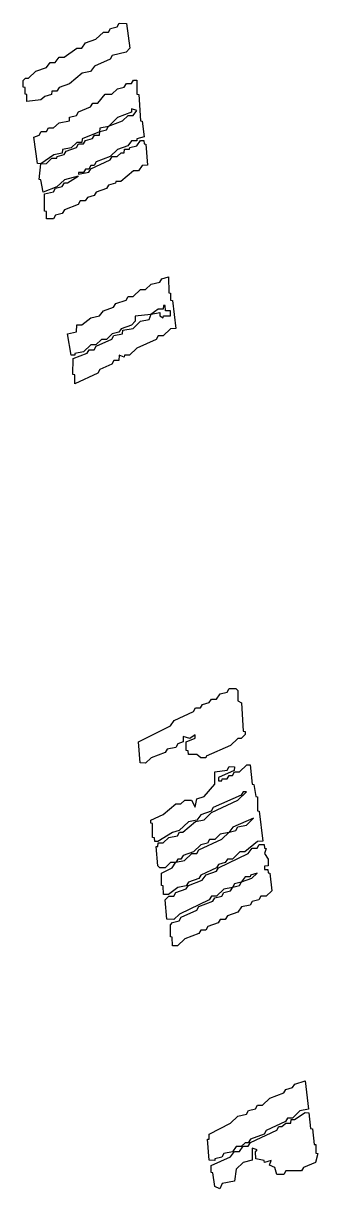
# Model space of a CAD drawing. Extents: x 76 to 558, y 148 to 1069.
# Drawn here: x 98 to 140.3, y 900.8 to 1067.7 of the extents above; entities that cross this region are included whole.
import ezdxf

# ---------------------------------------------------------------- set-up
doc = ezdxf.new("R2010")
doc.units = 0

msp = doc.modelspace()

# ---------------------------------------------------------------- linework, layer by layer
at = {"layer": 'SMALL_FEATURE'}
for p, q in [((108.46, 1065.4), (109.52, 1066.42)), ((109.52, 1066.42), (110.24, 1066.42)), ((110.24, 1066.42), (110.53, 1066.93)), ((110.53, 1066.93), (111.51, 1067.18)), ((111.51, 1067.18), (111.8, 1067.69)), ((111.8, 1067.69), (112.82, 1067.65)), ((112.82, 1067.65), (113.33, 1064.13)), ((106.43, 1064.13), (106.98, 1064.9)), ((106.98, 1064.9), (108.46, 1065.4)), ((103.89, 1062.86), (105.71, 1064.13)), ((105.71, 1064.13), (106.43, 1064.13)), ((110.79, 1063.07), (110.49, 1062.57)), ((112.78, 1063.58), (110.79, 1063.07)), ((113.33, 1064.13), (112.78, 1063.58)), ((101.35, 1061.34), (101.9, 1062.1)), ((101.9, 1062.1), (102.62, 1062.1)), ((102.62, 1062.1), (103.17, 1062.86)), ((103.17, 1062.86), (103.89, 1062.86)), ((108.25, 1061.55), (107.7, 1060.79)), ((110.49, 1062.57), (108.25, 1061.55)), ((98.04, 1059.52), (98.34, 1059.81)), ((98.34, 1059.81), (98.81, 1059.81)), ((98.81, 1059.81), (99.86, 1060.83)), ((99.86, 1060.83), (101.35, 1061.34)), ((106.47, 1060.53), (104.65, 1059.01)), ((107.7, 1060.79), (106.47, 1060.53)), ((98.04, 1058.55), (98.04, 1059.52)), ((98.3, 1058.5), (98.04, 1058.55)), ((98.3, 1057.53), (98.3, 1058.5)), ((103.17, 1058.5), (102.87, 1057.99)), ((104.65, 1059.01), (103.17, 1058.5)), ((110.74, 1057.53), (111.55, 1058.29)), ((111.55, 1058.29), (112.52, 1058.55)), ((112.52, 1058.55), (112.82, 1059.05)), ((112.82, 1059.05), (113.54, 1059.05)), ((113.54, 1059.05), (113.83, 1059.56)), ((113.83, 1059.56), (114.3, 1059.56)), ((114.3, 1059.56), (114.34, 1057.53)), ((98.55, 1057.49), (98.3, 1057.53)), ((98.55, 1056.51), (98.55, 1057.49)), ((100.58, 1056.72), (98.55, 1056.51)), ((101.13, 1057.23), (100.58, 1056.72)), ((102.11, 1057.49), (101.13, 1057.23)), ((102.15, 1057.99), (102.11, 1057.49)), ((102.87, 1057.99), (102.15, 1057.99)), ((108.71, 1056.26), (109.77, 1057.53)), ((109.77, 1057.53), (110.74, 1057.53)), ((114.34, 1057.53), (114.6, 1057.49)), ((114.6, 1057.49), (114.85, 1053.72)), ((105.66, 1054.48), (105.96, 1054.99)), ((105.96, 1054.99), (107.7, 1055.75)), ((107.7, 1055.75), (107.99, 1056.26)), ((107.99, 1056.26), (108.71, 1056.26)), ((113.54, 1054.95), (111.55, 1054.18)), ((113.58, 1055.45), (113.54, 1054.95)), ((114.3, 1055.2), (113.58, 1055.45)), ((113.79, 1054.48), (114.3, 1055.2)), ((102.36, 1052.7), (103.17, 1053.46)), ((103.17, 1053.46), (104.65, 1053.72)), ((104.65, 1053.72), (104.69, 1054.23)), ((104.69, 1054.23), (105.66, 1054.48)), ((111.55, 1054.18), (110.24, 1052.91)), ((110.28, 1052.96), (112.27, 1053.72)), ((112.27, 1053.72), (113.07, 1054.48)), ((113.07, 1054.48), (113.79, 1054.48)), ((114.85, 1053.72), (115.1, 1053.68)), ((115.1, 1053.68), (115.36, 1051.43)), ((99.57, 1051.39), (100.33, 1051.69)), ((100.08, 1047.62), (99.57, 1051.39)), ((100.33, 1051.69), (100.63, 1052.19)), ((100.63, 1052.19), (101.35, 1052.19)), ((101.35, 1052.19), (101.64, 1052.7)), ((101.64, 1052.7), (102.36, 1052.7)), ((108.97, 1052.15), (106.47, 1051.14)), ((107.95, 1051.18), (108.25, 1051.69)), ((108.25, 1051.69), (108.97, 1051.69)), ((109.01, 1052.66), (108.97, 1052.15)), ((108.97, 1051.69), (109.01, 1052.19)), ((110.24, 1052.91), (109.01, 1052.66)), ((109.01, 1052.19), (109.98, 1052.45)), ((109.98, 1052.45), (110.28, 1052.96)), ((115.36, 1051.43), (114.34, 1051.14)), ((104.9, 1049.87), (103.67, 1049.61)), ((104.18, 1049.4), (105.66, 1049.91)), ((105.71, 1050.63), (104.9, 1049.87)), ((105.66, 1049.91), (105.96, 1050.42)), ((106.43, 1050.63), (105.71, 1050.63)), ((105.96, 1050.42), (106.68, 1050.42)), ((106.47, 1051.14), (106.43, 1050.63)), ((106.68, 1050.42), (106.98, 1050.93)), ((106.98, 1050.93), (107.95, 1051.18)), ((113.03, 1050.12), (111.55, 1049.61)), ((113.58, 1050.88), (113.03, 1050.12)), ((113.28, 1049.66), (113.33, 1049.91)), ((113.33, 1049.91), (114.3, 1050.16)), ((114.3, 1050.88), (113.58, 1050.88)), ((114.34, 1051.14), (114.3, 1050.88)), ((114.3, 1050.16), (114.85, 1050.93)), ((114.85, 1050.93), (115.32, 1050.93)), ((115.32, 1050.93), (115.36, 1050.42)), ((115.36, 1050.42), (115.61, 1050.37)), ((115.61, 1050.37), (115.87, 1047.37)), ((102.4, 1048.85), (100.58, 1047.58)), ((101.35, 1047.62), (102.15, 1048.39)), ((102.15, 1048.39), (102.87, 1048.39)), ((103.63, 1049.1), (102.4, 1048.85)), ((102.87, 1048.39), (102.91, 1048.64)), ((102.91, 1048.64), (103.89, 1048.89)), ((103.67, 1049.61), (103.63, 1049.1)), ((103.89, 1048.89), (104.18, 1049.4)), ((107.74, 1046.86), (110.49, 1048.13)), ((110.49, 1048.6), (108.5, 1047.83)), ((111.55, 1049.61), (110.49, 1048.6)), ((110.49, 1048.13), (110.79, 1048.64)), ((110.79, 1048.64), (111.51, 1048.64)), ((111.51, 1048.64), (112.06, 1049.15)), ((112.06, 1049.15), (112.52, 1049.15)), ((112.52, 1049.15), (112.56, 1049.66)), ((112.56, 1049.66), (113.28, 1049.66)), ((100.58, 1047.58), (100.08, 1047.62)), ((100.33, 1045.34), (100.58, 1047.58)), ((100.58, 1047.58), (101.35, 1047.62)), ((105.96, 1046.1), (107.44, 1046.35)), ((106.98, 1046.82), (106.68, 1046.31)), ((107.44, 1046.82), (106.98, 1046.82)), ((107.74, 1047.33), (107.44, 1046.82)), ((107.44, 1046.35), (107.74, 1046.86)), ((108.2, 1047.33), (107.74, 1047.33)), ((108.5, 1047.83), (108.2, 1047.33)), ((113.83, 1046.56), (112.01, 1045.04)), ((114.55, 1046.56), (113.83, 1046.56)), ((115.1, 1047.33), (114.55, 1046.56)), ((115.87, 1047.37), (115.1, 1047.33)), ((100.58, 1045.29), (100.33, 1045.34)), ((100.88, 1043.52), (100.58, 1045.29)), ((103.93, 1045.29), (102.87, 1044.28)), ((103.63, 1044.32), (103.93, 1044.83)), ((105.92, 1045.8), (103.93, 1045.29)), ((103.93, 1044.83), (104.39, 1044.83)), ((104.39, 1044.83), (105.92, 1045.8)), ((106.68, 1046.31), (105.96, 1046.31)), ((105.96, 1046.31), (105.96, 1046.1)), ((111.25, 1044.79), (110.28, 1044.53)), ((111.29, 1045.04), (111.25, 1044.79)), ((112.01, 1045.04), (111.29, 1045.04)), ((102.87, 1044.28), (100.88, 1043.52)), ((101.09, 1043.26), (102.36, 1043.56)), ((101.09, 1040.77), (101.09, 1043.26)), ((102.36, 1043.56), (102.66, 1044.07)), ((102.66, 1044.07), (103.63, 1044.32)), ((108.2, 1043.01), (107.23, 1042.75)), ((108.5, 1043.52), (108.2, 1043.01)), ((109.98, 1044.02), (108.5, 1043.52)), ((110.28, 1044.53), (109.98, 1044.02)), ((105.92, 1041.74), (103.93, 1040.98)), ((106.21, 1042.25), (105.92, 1041.74)), ((106.93, 1042.25), (106.21, 1042.25)), ((107.23, 1042.75), (106.93, 1042.25)), ((101.35, 1040.72), (101.09, 1040.77)), ((101.39, 1039.71), (101.35, 1040.72)), ((102.36, 1039.71), (101.39, 1039.71)), ((102.66, 1040.21), (102.36, 1039.71)), ((103.63, 1040.47), (102.66, 1040.21)), ((103.93, 1040.98), (103.63, 1040.47)), ((117.9, 1031.11), (118.87, 1031.37)), ((118.87, 1031.37), (118.91, 1029.08)), ((115.57, 1029.59), (116.37, 1030.35)), ((116.37, 1030.35), (117.6, 1030.6)), ((117.6, 1030.6), (117.9, 1031.11)), ((111.29, 1027.56), (112.78, 1028.06)), ((112.78, 1028.06), (113.07, 1028.57)), ((113.07, 1028.57), (113.79, 1028.57)), ((113.79, 1028.57), (114.85, 1029.59)), ((114.85, 1029.59), (115.57, 1029.59)), ((118.91, 1029.08), (119.17, 1029.04)), ((119.17, 1029.04), (119.17, 1028.06)), ((119.17, 1028.06), (119.42, 1028.02)), ((119.42, 1028.02), (119.93, 1024)), ((108.97, 1025.78), (109.52, 1026.54)), ((109.52, 1026.54), (111, 1027.05)), ((111, 1027.05), (111.29, 1027.56)), ((117.39, 1026.75), (116.33, 1025.99)), ((118.11, 1026.75), (117.39, 1026.75)), ((118.15, 1027.26), (118.11, 1026.75)), ((118.36, 1027.26), (118.15, 1027.26)), ((118.41, 1026.5), (118.36, 1027.26)), ((119.13, 1026.5), (118.41, 1026.5)), ((119.13, 1025.78), (119.13, 1026.5)), ((106.43, 1024.51), (107.74, 1025.53)), ((107.74, 1025.53), (108.97, 1025.78)), ((114.09, 1025.02), (113.54, 1024.47)), ((113.79, 1024), (114.85, 1025.02)), ((116.33, 1025.99), (114.09, 1025.74)), ((114.09, 1025.74), (114.09, 1025.02)), ((114.85, 1025.02), (116.08, 1025.27)), ((116.08, 1025.27), (116.37, 1026.03)), ((116.37, 1026.03), (117.6, 1026.29)), ((117.6, 1026.29), (117.64, 1025.78)), ((117.64, 1025.78), (118.11, 1025.53)), ((118.11, 1025.53), (118.15, 1025.78)), ((118.15, 1025.78), (119.13, 1025.78)), ((104.39, 1023.2), (105.66, 1023.49)), ((104.9, 1020.19), (104.39, 1023.2)), ((105.66, 1023.49), (105.71, 1024.51)), ((105.71, 1024.51), (106.43, 1024.51)), ((110.79, 1023.2), (109.98, 1022.43)), ((110.74, 1022.48), (111.04, 1022.98)), ((111.76, 1023.45), (110.79, 1023.2)), ((111.04, 1022.98), (112.27, 1023.24)), ((112.06, 1023.96), (111.76, 1023.45)), ((113.54, 1024.47), (112.06, 1023.96)), ((112.27, 1023.24), (112.31, 1023.75)), ((112.31, 1023.75), (113.79, 1024)), ((119.17, 1023.96), (118.11, 1022.94)), ((119.93, 1024), (119.17, 1023.96)), ((107.74, 1021.67), (106.68, 1020.66)), ((108.46, 1021.67), (107.74, 1021.67)), ((108.2, 1020.95), (108.5, 1021.46)), ((109.26, 1022.43), (108.46, 1021.67)), ((108.5, 1021.46), (110.74, 1022.48)), ((109.98, 1022.43), (109.26, 1022.43)), ((117.09, 1022.43), (114.34, 1021.16)), ((117.39, 1022.94), (117.09, 1022.43)), ((118.11, 1022.94), (117.39, 1022.94)), ((105.41, 1020.15), (104.9, 1020.19)), ((105.16, 1017.4), (105.2, 1019.68)), ((105.2, 1019.68), (107.19, 1020.45)), ((105.45, 1020.4), (105.41, 1020.15)), ((106.68, 1020.66), (105.45, 1020.4)), ((107.19, 1020.45), (107.48, 1020.95)), ((107.48, 1020.95), (108.2, 1020.95)), ((111.8, 1020.15), (111.76, 1019.39)), ((112.52, 1019.89), (111.8, 1020.15)), ((112.56, 1020.15), (112.52, 1019.89)), ((113.28, 1020.15), (112.56, 1020.15)), ((114.34, 1021.16), (113.28, 1020.15)), ((109.01, 1018.12), (108.71, 1017.61)), ((110.74, 1018.88), (109.01, 1018.12)), ((111.04, 1019.39), (110.74, 1018.88)), ((111.76, 1019.39), (111.04, 1019.39)), ((105.41, 1017.35), (105.16, 1017.4)), ((105.45, 1016.08), (105.41, 1017.35)), ((108.71, 1017.61), (105.45, 1016.08)), ((125.73, 970.91), (126.28, 971.68)), ((126.28, 971.68), (127.25, 971.93)), ((127.25, 971.93), (127.55, 972.44)), ((127.55, 972.44), (128.52, 972.44)), ((128.52, 972.44), (128.82, 972.14)), ((128.82, 972.14), (128.82, 970.66)), ((122.43, 969.14), (122.72, 969.65)), ((122.72, 969.65), (123.44, 969.65)), ((123.44, 969.65), (123.74, 970.15)), ((123.74, 970.15), (124.71, 970.41)), ((124.71, 970.41), (125.01, 970.91)), ((125.01, 970.91), (125.73, 970.91)), ((128.82, 970.66), (129.33, 970.36)), ((129.33, 970.36), (129.58, 966.34)), ((119.68, 967.87), (122.43, 969.14)), ((114.55, 964.78), (119.13, 967.1)), ((119.13, 967.1), (119.68, 967.87)), ((129.58, 966.34), (129.84, 966.3)), ((129.84, 966.3), (129.84, 965.84)), ((114.81, 961.77), (114.55, 964.78)), ((120.95, 964.82), (120.18, 964.52)), ((121.92, 965.28), (120.95, 965.54)), ((120.95, 965.54), (120.95, 964.82)), ((121.41, 964.78), (122.68, 965.33)), ((121.41, 963.55), (121.41, 964.78)), ((122.68, 965.79), (121.92, 965.28)), ((122.68, 965.33), (122.68, 965.79)), ((128.82, 965.28), (127.76, 964.27)), ((129.29, 965.28), (128.82, 965.28)), ((129.84, 965.84), (129.29, 965.28)), ((118.36, 963.25), (116.37, 962.49)), ((118.66, 963.76), (118.36, 963.25)), ((119.89, 964.01), (118.66, 963.76)), ((120.18, 964.52), (119.89, 964.01)), ((121.67, 963.51), (121.41, 963.55)), ((121.71, 963), (121.67, 963.51)), ((122.94, 963), (121.71, 963)), ((123.49, 962.49), (122.94, 963)), ((127.76, 964.27), (124.25, 962.74)), ((115.57, 961.73), (114.81, 961.77)), ((116.37, 962.49), (115.57, 961.73)), ((124.21, 962.49), (123.49, 962.49)), ((124.25, 962.74), (124.21, 962.49)), ((127.25, 960.76), (127.55, 961.26)), ((127.55, 961.26), (128.31, 961.22)), ((128.31, 961.22), (128.27, 960.71)), ((129.03, 960.5), (130.09, 961.52)), ((130.09, 961.52), (130.56, 961.52)), ((130.56, 961.52), (130.85, 958.72)), ((125.48, 958.72), (125.52, 960.5)), ((125.52, 960.5), (127.25, 960.76)), ((128.27, 960.71), (126.03, 959.7)), ((126.03, 959.7), (126.03, 959.23)), ((127.25, 959.48), (127.55, 959.99)), ((127.55, 959.99), (128.02, 959.99)), ((128.02, 959.99), (128.31, 960.5)), ((128.31, 960.5), (129.03, 960.5)), ((123.95, 956.95), (125.48, 958.72)), ((126.03, 959.23), (126.49, 959.23)), ((126.49, 959.23), (126.53, 959.48)), ((126.53, 959.48), (127.25, 959.48)), ((130.85, 958.72), (131.11, 958.68)), ((131.11, 958.68), (131.36, 956.95)), ((120.65, 955.93), (121.2, 956.44)), ((121.2, 956.44), (122.17, 956.44)), ((122.17, 956.44), (122.68, 955.42)), ((122.68, 955.42), (122.94, 956.65)), ((122.94, 956.65), (123.95, 956.95)), ((125.01, 954.66), (128.78, 956.44)), ((129.29, 957.16), (125.26, 955.38)), ((128.78, 956.44), (130.05, 957.66)), ((129.58, 957.66), (129.29, 957.16)), ((130.05, 957.66), (129.58, 957.66)), ((131.36, 956.95), (131.61, 956.9)), ((131.61, 956.9), (131.61, 954.91)), ((118.11, 954.41), (119.93, 955.93)), ((119.93, 955.93), (120.65, 955.93)), ((124.97, 954.87), (123.49, 954.36)), ((123.95, 953.64), (125.01, 954.66)), ((125.26, 955.38), (124.97, 954.87)), ((131.61, 954.91), (131.87, 954.87)), ((131.87, 954.87), (132.38, 950.59)), ((116.33, 953.6), (118.11, 954.41)), ((116.33, 953.14), (116.33, 953.6)), ((116.59, 953.09), (116.33, 953.14)), ((116.59, 951.1), (116.59, 953.09)), ((121.71, 953.35), (120.4, 952.08)), ((120.9, 951.86), (122.72, 953.39)), ((122.94, 953.6), (121.71, 953.35)), ((122.72, 953.39), (123.95, 953.64)), ((123.49, 954.36), (122.94, 953.6)), ((131.06, 953.85), (128.06, 952.58)), ((128.82, 952.63), (130.05, 952.88)), ((130.05, 952.88), (131.06, 953.85)), ((119.42, 951.82), (117.35, 950.55)), ((118.91, 951.1), (120.14, 951.36)), ((120.4, 952.08), (119.42, 951.82)), ((120.14, 951.36), (120.44, 951.86)), ((120.44, 951.86), (120.9, 951.86)), ((126.28, 951.57), (125.48, 950.81)), ((127.51, 951.82), (126.28, 951.57)), ((126.49, 950.85), (127.55, 951.86)), ((128.06, 952.58), (127.51, 951.82)), ((127.55, 951.86), (128.52, 952.12)), ((128.52, 952.12), (128.82, 952.63)), ((116.84, 951.06), (116.59, 951.1)), ((116.88, 950.55), (116.84, 951.06)), ((117.35, 950.55), (116.88, 950.55)), ((117.09, 949.79), (117.35, 949.83)), ((117.35, 947.04), (117.09, 949.79)), ((117.35, 949.83), (117.39, 950.34)), ((117.39, 950.34), (118.11, 950.34)), ((118.11, 950.34), (118.91, 951.1)), ((123.49, 950.04), (122.43, 949.03)), ((123.23, 949.33), (126.49, 950.85)), ((124.46, 950.3), (123.49, 950.04)), ((124.76, 950.81), (124.46, 950.3)), ((125.48, 950.81), (124.76, 950.81)), ((131.61, 950.55), (129.79, 949.03)), ((130.3, 948.82), (130.85, 949.58)), ((130.85, 949.58), (131.57, 949.58)), ((131.57, 949.58), (131.87, 950.09)), ((132.38, 950.59), (131.61, 950.55)), ((131.87, 950.09), (132.59, 950.09)), ((132.59, 950.09), (132.63, 949.58)), ((132.63, 949.58), (132.88, 949.54)), ((132.88, 949.54), (132.63, 948.82)), ((120.18, 948.01), (119.89, 947.5)), ((120.65, 948.01), (120.18, 948.01)), ((120.95, 948.52), (120.65, 948.01)), ((122.43, 949.03), (120.95, 948.52)), ((121.16, 947.8), (122.22, 948.82)), ((122.22, 948.82), (122.94, 948.82)), ((122.94, 948.82), (123.23, 949.33)), ((126.03, 946.78), (130.3, 948.82)), ((127.3, 948.01), (127, 947.5)), ((128.02, 948.01), (127.3, 948.01)), ((129.07, 949.03), (128.02, 948.01)), ((129.79, 949.03), (129.07, 949.03)), ((132.63, 948.82), (133.14, 948.01)), ((133.14, 948.01), (133.14, 947.04)), ((117.64, 946.74), (117.35, 947.04)), ((118.36, 946.74), (117.64, 946.74)), ((117.86, 945.98), (119.38, 946.78)), ((119.17, 947.5), (118.36, 946.74)), ((119.89, 947.5), (119.17, 947.5)), ((119.38, 946.78), (119.93, 947.55)), ((119.93, 947.55), (121.16, 947.8)), ((125.73, 946.74), (123.49, 945.73)), ((124.25, 945.77), (125.73, 946.28)), ((126.03, 947.25), (125.73, 946.74)), ((125.73, 946.28), (126.03, 946.78)), ((127, 947.5), (126.03, 947.25)), ((133.14, 947.04), (132.63, 947)), ((132.63, 947), (132.63, 946.53)), ((132.63, 946.53), (133.1, 946.53)), ((133.1, 946.53), (133.14, 946.02)), ((117.86, 944.24), (117.86, 945.98)), ((121.71, 944.71), (121.41, 944.2)), ((123.19, 945.22), (121.71, 944.71)), ((121.71, 944.24), (123.7, 945.01)), ((123.49, 945.73), (123.19, 945.22)), ((123.7, 945.01), (124.25, 945.77)), ((129.29, 944.71), (128.31, 944.46)), ((129.03, 944.24), (129.33, 944.75)), ((129.84, 945.47), (129.29, 944.71)), ((129.33, 944.75), (130.81, 945.26)), ((130.56, 945.47), (129.84, 945.47)), ((130.6, 945.73), (130.56, 945.47)), ((131.57, 945.98), (130.6, 945.73)), ((130.81, 945.26), (131.57, 945.98)), ((133.14, 946.02), (133.39, 945.98)), ((133.39, 945.98), (133.65, 943.48)), ((118.11, 944.2), (117.86, 944.24)), ((118.15, 942.93), (118.11, 944.2)), ((118.87, 942.93), (118.15, 942.93)), ((120.18, 943.95), (118.87, 942.93)), ((119.63, 942.72), (119.93, 943.23)), ((119.93, 943.23), (121.41, 943.74)), ((121.41, 944.2), (120.18, 943.95)), ((121.41, 943.74), (121.71, 944.24)), ((126.79, 943.69), (125.73, 942.68)), ((126.49, 942.72), (126.79, 943.23)), ((128.02, 943.95), (126.79, 943.69)), ((126.79, 943.23), (127.76, 943.48)), ((127.76, 943.48), (128.06, 943.99)), ((128.31, 944.46), (128.02, 943.95)), ((128.06, 943.99), (129.03, 944.24)), ((133.65, 943.48), (132.84, 942.68)), ((118.36, 942.17), (118.91, 942.72)), ((118.62, 939.42), (118.36, 942.17)), ((118.91, 942.72), (119.63, 942.72)), ((124.71, 942.17), (120.44, 940.14)), ((122.94, 940.69), (123.23, 941.2)), ((123.23, 941.2), (125.22, 941.96)), ((125.01, 942.68), (124.71, 942.17)), ((125.73, 942.68), (125.01, 942.68)), ((125.22, 941.96), (125.52, 942.47)), ((125.52, 942.47), (126.49, 942.72)), ((130.56, 941.41), (129.33, 941.15)), ((130.85, 941.92), (130.56, 941.41)), ((131.83, 942.17), (130.85, 941.92)), ((132.12, 942.68), (131.83, 942.17)), ((132.84, 942.68), (132.12, 942.68)), ((120.44, 940.14), (119.63, 939.38)), ((120.4, 939.16), (120.69, 939.67)), ((120.69, 939.67), (122.94, 940.69)), ((127.3, 939.88), (127, 939.38)), ((128.78, 940.39), (127.3, 939.88)), ((129.33, 941.15), (128.78, 940.39)), ((119.63, 939.38), (118.62, 939.42)), ((119.13, 938.61), (119.42, 938.91)), ((119.13, 936.88), (119.13, 938.61)), ((119.42, 938.91), (120.4, 939.16)), ((124.5, 938.36), (124.21, 937.85)), ((125.98, 938.87), (124.5, 938.36)), ((126.28, 939.38), (125.98, 938.87)), ((127, 939.38), (126.28, 939.38)), ((119.38, 936.84), (119.13, 936.88)), ((119.42, 935.57), (119.38, 936.84)), ((121.2, 936.58), (120.14, 935.57)), ((123.19, 937.34), (121.2, 936.58)), ((123.49, 937.85), (123.19, 937.34)), ((124.21, 937.85), (123.49, 937.85)), ((120.14, 935.57), (119.42, 935.57)), ((136.95, 915.8), (138.47, 916.26)), ((138.47, 916.26), (138.94, 912.2)), ((133.39, 913.77), (135.38, 914.53)), ((135.38, 914.53), (135.68, 915.03)), ((135.68, 915.03), (136.65, 915.29)), ((136.65, 915.29), (136.95, 915.8)), ((132.33, 912.75), (133.39, 913.77)), ((127.76, 910.21), (128.82, 911.22)), ((128.82, 911.22), (130.05, 911.48)), ((130.05, 911.48), (130.34, 911.99)), ((130.34, 911.99), (131.32, 912.24)), ((131.32, 912.24), (131.61, 912.75)), ((131.61, 912.75), (132.33, 912.75)), ((137.71, 911.94), (136.65, 910.93)), ((136.91, 910.72), (138.47, 911.73)), ((138.94, 912.2), (137.71, 911.94)), ((138.47, 911.73), (138.98, 911.69)), ((138.98, 911.69), (139.23, 909.45)), ((124.71, 908.64), (127.76, 910.21)), ((135.64, 910.42), (132.88, 909.15)), ((134.37, 909.19), (134.66, 909.7)), ((134.66, 909.7), (135.13, 909.7)), ((135.13, 909.7), (135.68, 910.21)), ((135.93, 910.93), (135.64, 910.42)), ((135.68, 910.21), (136.4, 910.21)), ((136.65, 910.93), (135.93, 910.93)), ((136.4, 910.21), (136.44, 910.72)), ((136.44, 910.72), (136.91, 910.72)), ((124.46, 907.88), (124.71, 907.92)), ((124.71, 904.88), (124.46, 907.88)), ((124.71, 907.92), (124.71, 908.64)), ((130.6, 907.88), (130.3, 907.37)), ((130.6, 907.41), (134.37, 909.19)), ((132.59, 908.64), (130.6, 907.88)), ((132.88, 909.15), (132.59, 908.64)), ((139.23, 909.45), (139.49, 909.4)), ((139.49, 909.4), (139.74, 907.16)), ((128.57, 906.86), (128.02, 906.1)), ((129.29, 906.86), (128.57, 906.86)), ((129.03, 906.15), (129.58, 906.91)), ((129.84, 907.37), (129.29, 906.86)), ((129.58, 906.91), (130.3, 906.91)), ((130.3, 907.37), (129.84, 907.37)), ((130.3, 906.91), (130.6, 907.41)), ((131.57, 906.36), (130.85, 906.61)), ((130.85, 906.61), (130.85, 904.88)), ((131.32, 906.1), (131.57, 906.36)), ((139.74, 907.16), (140, 907.12)), ((140, 907.12), (140, 905.89)), ((125.48, 904.83), (124.71, 904.88)), ((124.97, 904.11), (127.76, 905.38)), ((125.52, 905.09), (125.48, 904.83)), ((126.49, 905.34), (125.52, 905.09)), ((126.79, 905.85), (126.49, 905.34)), ((128.02, 906.1), (126.79, 905.85)), ((127.76, 905.38), (128.31, 906.15)), ((128.31, 906.15), (129.03, 906.15)), ((129.58, 904.58), (128.57, 903.6)), ((130.85, 904.88), (129.58, 904.58)), ((131.36, 905.09), (131.32, 906.1)), ((132.59, 904.83), (131.36, 905.09)), ((132.63, 904.58), (132.59, 904.83)), ((133.6, 904.83), (132.63, 904.58)), ((133.35, 904.16), (133.6, 904.83)), ((139.95, 904.58), (138.22, 903.86)), ((140.25, 905.85), (139.95, 904.58)), ((140, 905.89), (140.25, 905.85)), ((124.97, 903.14), (124.97, 904.11)), ((125.22, 903.1), (124.97, 903.14)), ((125.48, 901.11), (125.22, 903.1)), ((128.57, 903.6), (128.31, 901.87)), ((134.11, 903.86), (133.35, 904.16)), ((134.41, 902.84), (134.11, 903.86)), ((135.38, 902.84), (134.41, 902.84)), ((135.68, 903.35), (135.38, 902.84)), ((137.92, 903.35), (135.68, 903.35)), ((138.22, 903.86), (137.92, 903.35)), ((126.53, 901.57), (126.24, 900.81)), ((128.31, 901.87), (126.53, 901.57)), ((126.24, 900.81), (125.48, 901.11))]:
    msp.add_line(p, q, dxfattribs=at)

doc.saveas('drawing.dxf')
